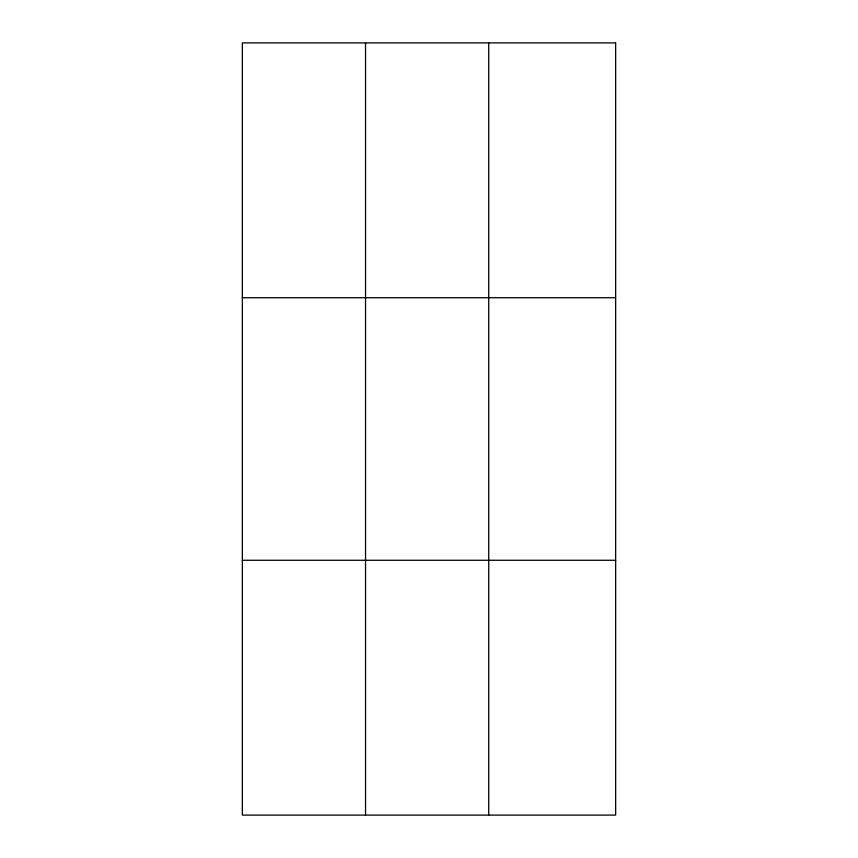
<?xml version="1.0" encoding="UTF-8"?>
<svg xmlns="http://www.w3.org/2000/svg" width="858" height="858" viewBox="0 0 858 858"><rect width="100%" height="100%" fill="white"/><g stroke="black" fill="none" stroke-linecap="round" stroke-linejoin="round"><path stroke-width="1.29" d="M365.54 815.1L365.54 42.9M488.728 815.1L488.728 42.9M242.353 297.726L615.647 297.726M242.353 560.274L615.647 560.274M615.647 42.9L615.647 815.1L242.353 815.1L242.353 42.9L615.647 42.9"/></g></svg>
